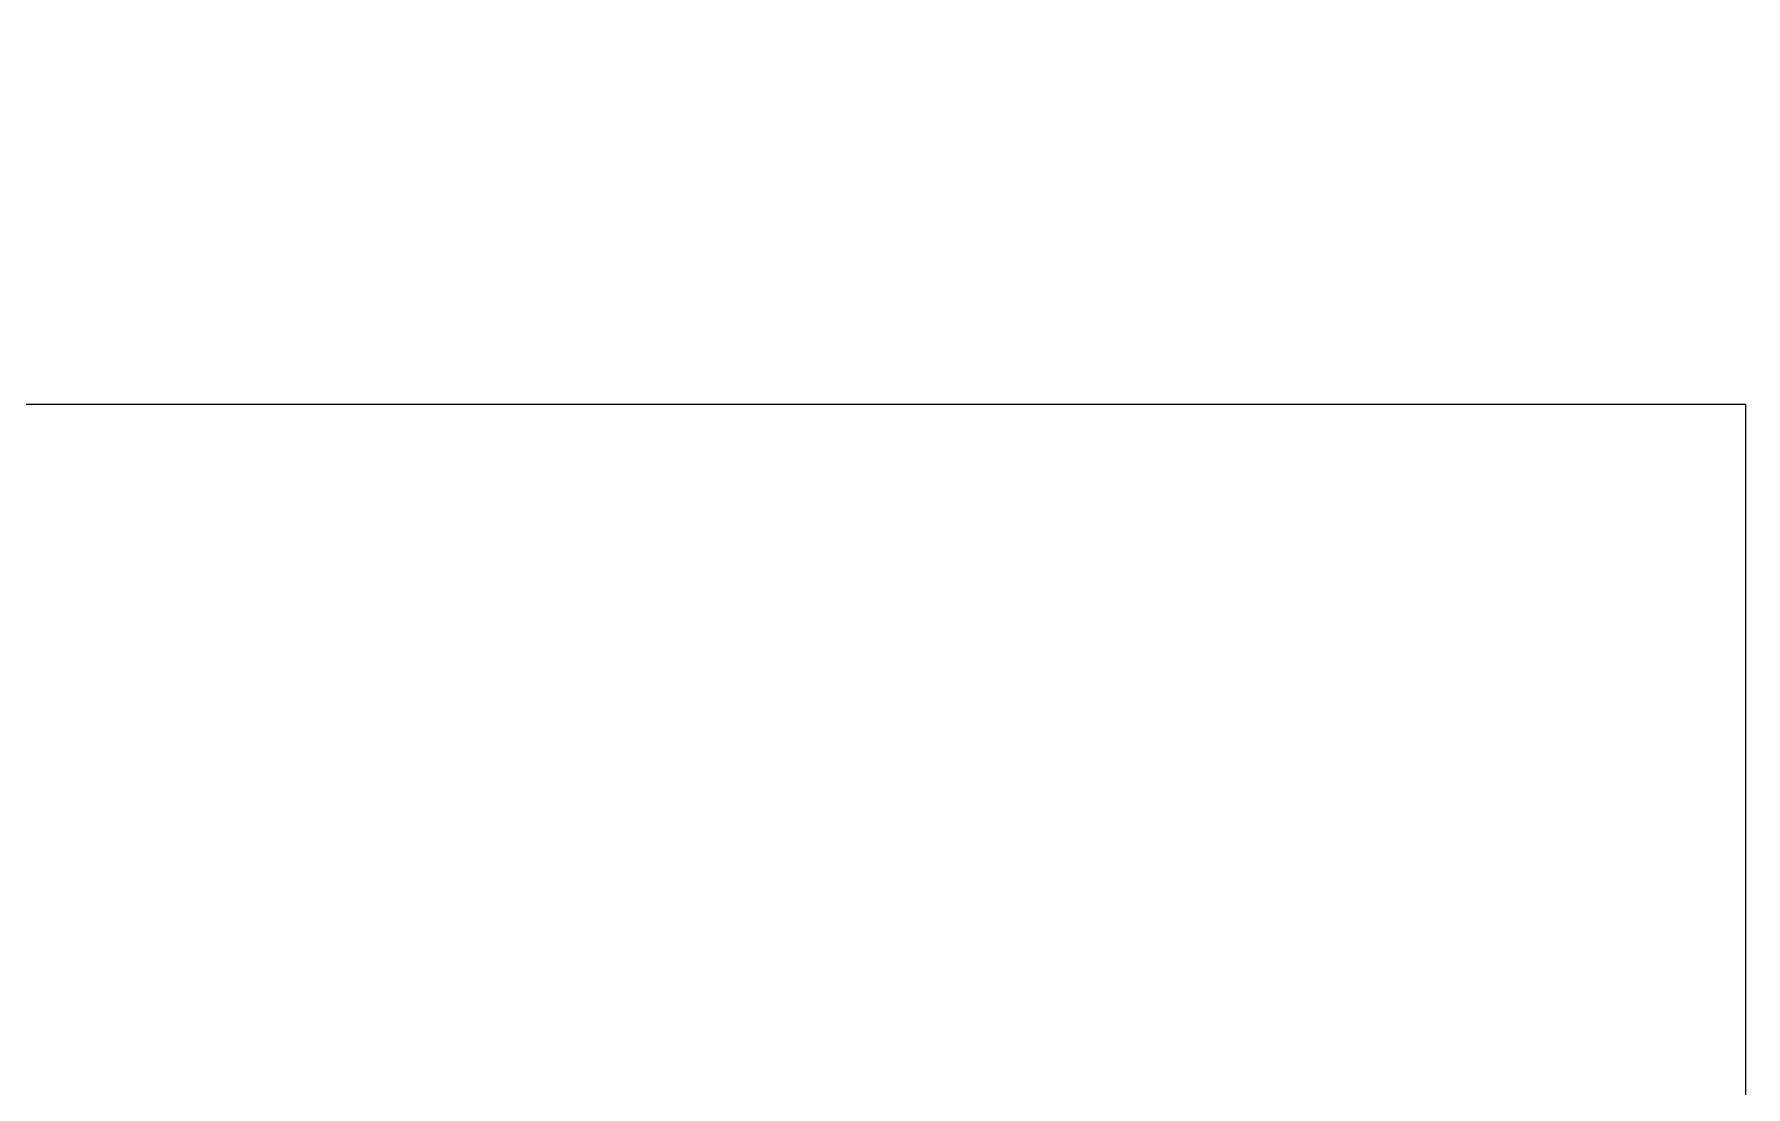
# Model space of a CAD drawing. Header units: millimetres. Extents: x 4198 to 4994, y 1103 to 1807.
# Drawn here: x 4835.8 to 4993.9, y 1556 to 1653.3 of the extents above; entities that cross this region are included whole.
import ezdxf
from ezdxf.xclip import XClip

# ---------------------------------------------------------------- set-up
doc = ezdxf.new("R2010")
doc.units = ezdxf.units.MM
doc.header["$LTSCALE"] = 10
doc.header["$MEASUREMENT"] = 0
doc.header["$XCLIPFRAME"] = 2
doc.layers.add('TX-PAPR', color=2, linetype='Continuous', plot=False)
doc.layers.add('TZ-BASE', color=253, linetype='Continuous')

# ---------------------------------------------------------------- blocks, each defined once
blk = doc.blocks.new('JD-DFHDH6GH34GH7')
at = {"layer": 'TZ-BASE'}
for p, q in [((558.11, -175), (603.76, 180.28)), ((658.93, -175), (700, 144.59)), ((670.16, 94.96), (662.97, 70.68)), ((670.9, 69.65), (670.16, 94.96)), ((643.67, 88.86, 142), (652.67, 72.04, 142)), ((668.08, 73.7, 145), (660.13, 86.8, 145))]:
    blk.add_line(p, q, dxfattribs=at)
blk.add_solid([(667.58, 75.12), (670.16, 94.96), (662.97, 70.68)], dxfattribs=at)

msp = doc.modelspace()

# ---------------------------------------------------------------- linework, layer by layer
at = {"layer": 'TX-PAPR'}
msp.add_lwpolyline([(4197.89, 1103.05), (4993.89, 1103.05), (4993.89, 1619.05), (4197.89, 1619.05)], close=True, dxfattribs=at)

# ---------------------------------------------------------------- block references
at = {"layer": 'TZ-BASE'}
ref = msp.add_blockref('JD-DFHDH6GH34GH7', (4282.02, 1473), dxfattribs=at)
XClip(ref).set_block_clipping_path([(0.0000000001, -75), (700.0000000011, 75.0000000102)])

doc.saveas('drawing.dxf')
